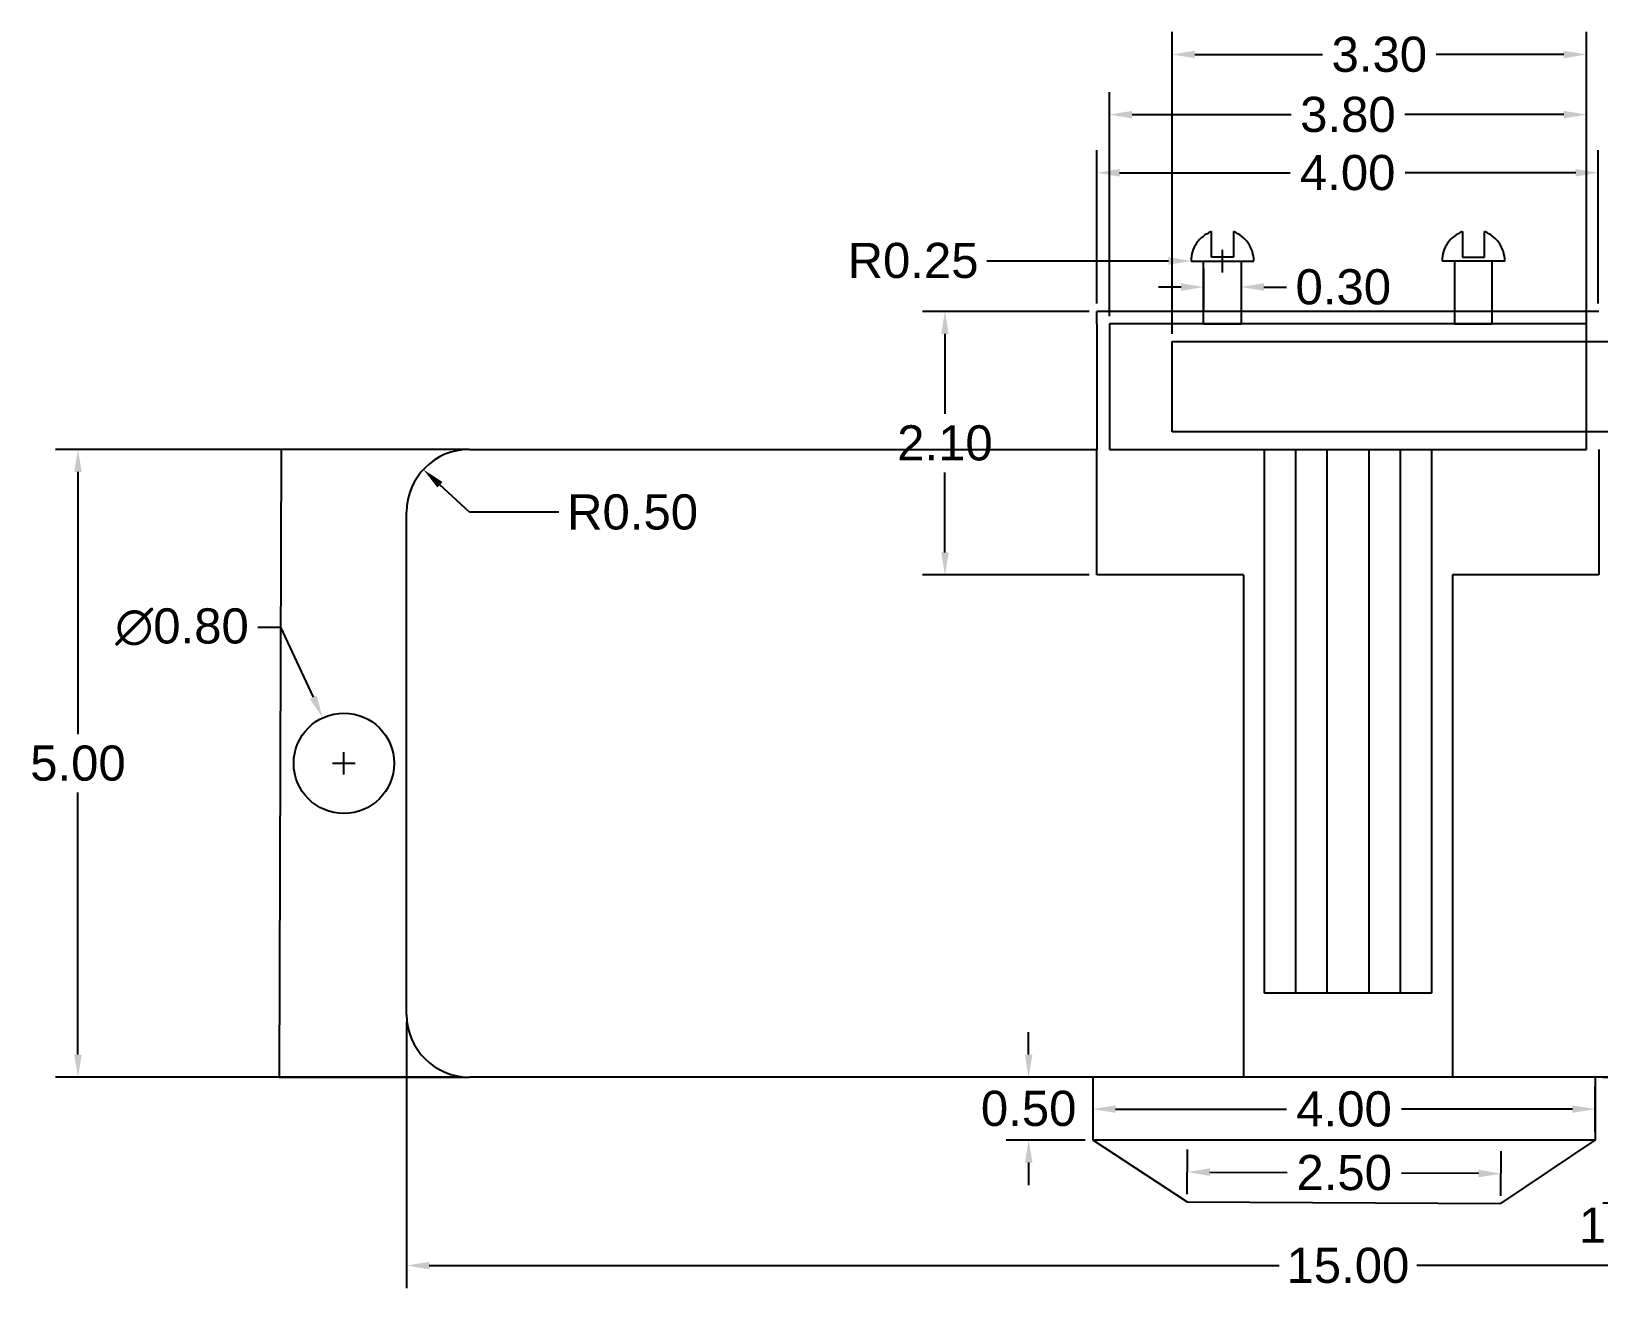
# Model space of a CAD drawing. Header units: centimetres. Extents: x 74 to 106.3, y 54.3 to 74.4.
# Drawn here: x 74.01 to 86.5, y 54.32 to 64.33 of the extents above; entities that cross this region are included whole.
import ezdxf

# ---------------------------------------------------------------- set-up
doc = ezdxf.new("R2010")
doc.units = ezdxf.units.CM
doc.header["$MEASUREMENT"] = 0
doc.linetypes.add('ACAD_ISO02W100', pattern=[15, 12, -3])
doc.styles.get("Standard").update_dxf_attribs({"font": 'arial.ttf'})
doc.dimstyles.get("Standard").update_dxf_attribs({"dimtxt": 0.28, "dimasz": 0.18, "dimexe": 0.18, "dimexo": 0.0625, "dimgap": 0.09, "dimtad": 0, "dimtih": 1, "dimtoh": 1, "dimzin": 0, "dimdsep": 46, "dimtxsty": 'Standard', "dimcen": 0.09, "dimclrd": 240, "dimadec": 0, "dimazin": 0, "dimtfac": 1, "dimtofl": 0, "dimtmove": 0, "dimatfit": 3, "dimfxl": 1, "dimtolj": 1, "dimtzin": 0, "dimarcsym": 0})

# ---------------------------------------------------------------- blocks, each defined once
blk = doc.blocks.new('*D1')
at = {"color": 0, "linetype": 'ACAD_ISO02W100', "lineweight": -2, "transparency": 16777216}
for p, q in [((77, 56.438), (77, 54.32)), ((92, 56.438), (92, 54.32))]:
    blk.add_line(p, q, dxfattribs=at)
at = {"color": 240, "linetype": 'ACAD_ISO02W100', "lineweight": -2, "transparency": 16777216}
for p, q in [((77.18, 54.5), (83.951, 54.5)), ((91.82, 54.5), (85.049, 54.5))]:
    blk.add_line(p, q, dxfattribs=at)
at = {"color": 240, "linetype": 'ACAD_ISO02W100', "transparency": 16777216}
for points in [[(77.18, 54.53), (77.18, 54.47), (77, 54.5)], [(91.82, 54.53), (91.82, 54.47), (92, 54.5)]]:
    blk.add_solid(points, dxfattribs=at)
at = {"layer": 'Defpoints', "color": 0, "linetype": 'ACAD_ISO02W100', "transparency": 16777216}
for p in [(77, 56.5), (92, 56.5), (92, 54.5)]:
    blk.add_point(p, dxfattribs=at)
at = {"color": 0, "linetype": 'ACAD_ISO02W100', "transparency": 16777216, "insert": (84.5, 54.5), "char_height": 0.28, "attachment_point": 5}
blk.add_mtext('\\A1;15.00', dxfattribs=at)
blk = doc.blocks.new('*D2')
at = {"color": 0, "linetype": 'ACAD_ISO02W100', "lineweight": -2, "transparency": 16777216}
for p, q in [((77.438, 61), (74.201, 61)), ((77.437, 56), (74.201, 56))]:
    blk.add_line(p, q, dxfattribs=at)
at = {"color": 240, "linetype": 'ACAD_ISO02W100', "lineweight": -2, "transparency": 16777216}
for p, q in [((74.381, 60.82), (74.381, 58.733)), ((74.381, 56.18), (74.381, 58.267))]:
    blk.add_line(p, q, dxfattribs=at)
at = {"color": 240, "linetype": 'ACAD_ISO02W100', "transparency": 16777216}
for points in [[(74.351, 60.82), (74.411, 60.82), (74.381, 61)], [(74.351, 56.18), (74.411, 56.18), (74.381, 56)]]:
    blk.add_solid(points, dxfattribs=at)
at = {"layer": 'Defpoints', "color": 0, "linetype": 'ACAD_ISO02W100', "transparency": 16777216}
for p in [(77.5, 61), (74.381, 56), (77.5, 56)]:
    blk.add_point(p, dxfattribs=at)
at = {"color": 0, "linetype": 'ACAD_ISO02W100', "transparency": 16777216, "insert": (74.381, 58.5), "char_height": 0.28, "attachment_point": 5}
blk.add_mtext('\\A1;5.00', dxfattribs=at)
blk = doc.blocks.new('*D9')
at = {"color": 240, "linetype": 'ACAD_ISO02W100', "lineweight": -2, "transparency": 16777216}
for p, q in [((77.5, 60.5), (77.265, 60.718)), ((78.213, 60.5), (77.5, 60.5))]:
    blk.add_line(p, q, dxfattribs=at)
at = {"color": 240, "linetype": 'ACAD_ISO02W100', "transparency": 16777216}
blk.add_solid([(77.286, 60.74), (77.245, 60.696), (77.133, 60.84)], dxfattribs=at)
at = {"layer": 'Defpoints', "color": 0, "linetype": 'ACAD_ISO02W100', "transparency": 16777216}
for p in [(77.133, 60.84), (77.5, 60.5)]:
    blk.add_point(p, dxfattribs=at)
at = {"color": 0, "linetype": 'ACAD_ISO02W100', "transparency": 16777216, "insert": (78.8, 60.5), "char_height": 0.28, "attachment_point": 5}
blk.add_mtext('\\A1;R0.50', dxfattribs=at)
blk = doc.blocks.new('*D34')
at = {"color": 240, "lineweight": -2, "transparency": 16777216}
for p, q in [((75.815, 59.585), (75.995, 59.585)), ((75.995, 59.585), (76.255, 59.026))]:
    blk.add_line(p, q, dxfattribs=at)
at = {"color": 0, "lineweight": -2, "transparency": 16777216}
for p, q in [((76.5, 58.41), (76.5, 58.59)), ((76.41, 58.5), (76.59, 58.5))]:
    blk.add_line(p, q, dxfattribs=at)
at = {"color": 240, "transparency": 16777216}
blk.add_solid([(76.283, 59.039), (76.228, 59.013), (76.331, 58.863)], dxfattribs=at)
at = {"layer": 'Defpoints', "color": 0, "transparency": 16777216}
for p in [(76.331, 58.863), (76.669, 58.137)]:
    blk.add_point(p, dxfattribs=at)
at = {"color": 0, "transparency": 16777216, "insert": (75.21, 59.585), "char_height": 0.28, "attachment_point": 5}
blk.add_mtext('\\A1;∅0.80', dxfattribs=at)
blk = doc.blocks.new('*D35')
at = {"color": 0, "lineweight": -2, "transparency": 16777216}
for p, q in [((82.469, 55.562), (82.469, 55.926)), ((86.469, 55.562), (86.469, 55.926))]:
    blk.add_line(p, q, dxfattribs=at)
at = {"color": 240, "lineweight": -2, "transparency": 16777216}
for p, q in [((82.649, 55.746), (84.01, 55.746)), ((86.289, 55.746), (84.928, 55.746))]:
    blk.add_line(p, q, dxfattribs=at)
at = {"color": 240, "transparency": 16777216}
for points in [[(82.649, 55.776), (82.649, 55.716), (82.469, 55.746)], [(86.289, 55.776), (86.289, 55.716), (86.469, 55.746)]]:
    blk.add_solid(points, dxfattribs=at)
at = {"layer": 'Defpoints', "color": 0, "transparency": 16777216}
for p in [(86.469, 55.746), (82.469, 55.5), (86.469, 55.5)]:
    blk.add_point(p, dxfattribs=at)
at = {"color": 0, "transparency": 16777216, "insert": (84.469, 55.746), "char_height": 0.28, "attachment_point": 5}
blk.add_mtext('\\A1;4.00', dxfattribs=at)
blk = doc.blocks.new('*D36')
at = {"color": 0, "lineweight": -2, "transparency": 16777216}
for p, q in [((83.219, 55.069), (83.221, 55.425)), ((85.719, 55.056), (85.721, 55.412))]:
    blk.add_line(p, q, dxfattribs=at)
at = {"color": 240, "lineweight": -2, "transparency": 16777216}
for p, q in [((83.4, 55.244), (84.015, 55.241)), ((85.54, 55.233), (84.926, 55.236))]:
    blk.add_line(p, q, dxfattribs=at)
at = {"color": 240, "transparency": 16777216}
for points in [[(83.4, 55.274), (83.4, 55.214), (83.22, 55.245)], [(85.54, 55.263), (85.54, 55.203), (85.72, 55.232)]]:
    blk.add_solid(points, dxfattribs=at)
at = {"layer": 'Defpoints', "color": 0, "transparency": 16777216}
for p in [(85.72, 55.232), (83.219, 55.007), (85.719, 54.993)]:
    blk.add_point(p, dxfattribs=at)
at = {"color": 0, "transparency": 16777216, "insert": (84.47, 55.239), "char_height": 0.28, "attachment_point": 5}
blk.add_mtext('\\A1;2.50', dxfattribs=at)
blk = doc.blocks.new('*D37')
at = {"color": 0, "lineweight": -2, "transparency": 16777216}
for p, q in [((86.531, 56), (87.52, 56)), ((86.531, 55), (87.52, 55))]:
    blk.add_line(p, q, dxfattribs=at)
at = {"color": 240, "lineweight": -2, "transparency": 16777216}
for p, q in [((87.34, 55.82), (87.34, 55.18)), ((87.34, 55), (87.34, 54.82)), ((87.34, 54.82), (87.16, 54.82))]:
    blk.add_line(p, q, dxfattribs=at)
at = {"color": 240, "transparency": 16777216}
for points in [[(87.31, 55.82), (87.37, 55.82), (87.34, 56)], [(87.31, 55.18), (87.37, 55.18), (87.34, 55)]]:
    blk.add_solid(points, dxfattribs=at)
at = {"layer": 'Defpoints', "color": 0, "transparency": 16777216}
for p in [(86.469, 56), (86.469, 55), (87.34, 55)]:
    blk.add_point(p, dxfattribs=at)
at = {"color": 0, "transparency": 16777216, "insert": (86.72, 54.82), "char_height": 0.28, "attachment_point": 5}
blk.add_mtext('\\A1;1.00', dxfattribs=at)
blk = doc.blocks.new('*D38')
at = {"color": 240, "lineweight": -2, "transparency": 16777216}
for p, q in [((81.956, 56.18), (81.956, 56.36)), ((81.956, 55.32), (81.956, 55.14))]:
    blk.add_line(p, q, dxfattribs=at)
at = {"color": 0, "lineweight": -2, "transparency": 16777216}
for p, q in [((82.406, 56), (81.776, 56)), ((82.406, 55.5), (81.776, 55.5))]:
    blk.add_line(p, q, dxfattribs=at)
at = {"color": 240, "transparency": 16777216}
for points in [[(81.926, 56.18), (81.986, 56.18), (81.956, 56)], [(81.926, 55.32), (81.986, 55.32), (81.956, 55.5)]]:
    blk.add_solid(points, dxfattribs=at)
at = {"layer": 'Defpoints', "color": 0, "transparency": 16777216}
for p in [(82.469, 56), (81.956, 55.5), (82.469, 55.5)]:
    blk.add_point(p, dxfattribs=at)
at = {"color": 0, "transparency": 16777216, "insert": (81.956, 55.75), "char_height": 0.28, "attachment_point": 5}
blk.add_mtext('\\A1;0.50', dxfattribs=at)
blk = doc.blocks.new('*D45')
at = {"color": 0, "lineweight": -2, "transparency": 16777216}
for p, q in [((82.5, 62.162), (82.5, 63.383)), ((86.495, 62.162), (86.495, 63.383))]:
    blk.add_line(p, q, dxfattribs=at)
at = {"color": 240, "lineweight": -2, "transparency": 16777216}
for p, q in [((82.68, 63.203), (84.039, 63.203)), ((86.315, 63.203), (84.957, 63.203))]:
    blk.add_line(p, q, dxfattribs=at)
at = {"color": 240, "transparency": 16777216}
for points in [[(82.68, 63.233), (82.68, 63.173), (82.5, 63.203)], [(86.315, 63.233), (86.315, 63.173), (86.495, 63.203)]]:
    blk.add_solid(points, dxfattribs=at)
at = {"layer": 'Defpoints', "color": 0, "transparency": 16777216}
for p in [(86.495, 63.203), (82.5, 62.099), (86.495, 62.099)]:
    blk.add_point(p, dxfattribs=at)
at = {"color": 0, "transparency": 16777216, "insert": (84.498, 63.203), "char_height": 0.28, "attachment_point": 5}
blk.add_mtext('\\A1;4.00', dxfattribs=at)
blk = doc.blocks.new('*D46')
at = {"color": 0, "lineweight": -2, "transparency": 16777216}
for p, q in [((82.6, 62.062), (82.6, 63.846)), ((86.4, 62.062), (86.4, 63.846))]:
    blk.add_line(p, q, dxfattribs=at)
at = {"color": 240, "lineweight": -2, "transparency": 16777216}
for p, q in [((82.78, 63.666), (84.047, 63.666)), ((86.22, 63.666), (84.953, 63.666))]:
    blk.add_line(p, q, dxfattribs=at)
at = {"color": 240, "transparency": 16777216}
for points in [[(82.78, 63.696), (82.78, 63.636), (82.6, 63.666)], [(86.22, 63.696), (86.22, 63.636), (86.4, 63.666)]]:
    blk.add_solid(points, dxfattribs=at)
at = {"layer": 'Defpoints', "color": 0, "transparency": 16777216}
for p in [(86.4, 63.666), (82.6, 61.999), (86.4, 61.999)]:
    blk.add_point(p, dxfattribs=at)
at = {"color": 0, "transparency": 16777216, "insert": (84.5, 63.666), "char_height": 0.28, "attachment_point": 5}
blk.add_mtext('\\A1;3.80', dxfattribs=at)
blk = doc.blocks.new('*D47')
at = {"color": 0, "lineweight": -2, "transparency": 16777216}
for p, q in [((83.1, 61.921), (83.1, 64.325)), ((86.4, 61.921), (86.4, 64.325))]:
    blk.add_line(p, q, dxfattribs=at)
at = {"color": 240, "lineweight": -2, "transparency": 16777216}
for p, q in [((83.28, 64.145), (84.297, 64.145)), ((86.22, 64.145), (85.203, 64.145))]:
    blk.add_line(p, q, dxfattribs=at)
at = {"color": 240, "transparency": 16777216}
for points in [[(83.28, 64.175), (83.28, 64.115), (83.1, 64.145)], [(86.22, 64.175), (86.22, 64.115), (86.4, 64.145)]]:
    blk.add_solid(points, dxfattribs=at)
at = {"layer": 'Defpoints', "color": 0, "transparency": 16777216}
for p in [(86.4, 64.145), (83.1, 61.859), (86.4, 61.859)]:
    blk.add_point(p, dxfattribs=at)
at = {"color": 0, "transparency": 16777216, "insert": (84.75, 64.145), "char_height": 0.28, "attachment_point": 5}
blk.add_mtext('\\A1;3.30', dxfattribs=at)
blk = doc.blocks.new('*D48')
at = {"color": 0, "lineweight": -2, "transparency": 16777216}
for p, q in [((83.35, 62.438), (83.35, 62.113)), ((83.65, 62.438), (83.65, 62.113))]:
    blk.add_line(p, q, dxfattribs=at)
at = {"color": 240, "lineweight": -2, "transparency": 16777216}
for p, q in [((83.17, 62.293), (82.99, 62.293)), ((83.83, 62.293), (84.01, 62.293))]:
    blk.add_line(p, q, dxfattribs=at)
at = {"color": 240, "transparency": 16777216}
for points in [[(83.17, 62.323), (83.17, 62.263), (83.35, 62.293)], [(83.83, 62.323), (83.83, 62.263), (83.65, 62.293)]]:
    blk.add_solid(points, dxfattribs=at)
at = {"layer": 'Defpoints', "color": 0, "transparency": 16777216}
for p in [(83.35, 62.5), (83.65, 62.5), (83.65, 62.293)]:
    blk.add_point(p, dxfattribs=at)
at = {"color": 0, "transparency": 16777216, "insert": (84.463, 62.293), "char_height": 0.28, "attachment_point": 5}
blk.add_mtext('\\A1;0.30', dxfattribs=at)
blk = doc.blocks.new('*D49')
at = {"color": 0, "lineweight": -2, "transparency": 16777216}
for p, q in [((83.5, 62.41), (83.5, 62.59)), ((83.41, 62.5), (83.59, 62.5))]:
    blk.add_line(p, q, dxfattribs=at)
at = {"color": 240, "lineweight": -2, "transparency": 16777216}
blk.add_line((81.624, 62.503), (83.07, 62.501), dxfattribs=at)
at = {"color": 240, "transparency": 16777216}
blk.add_solid([(83.07, 62.531), (83.07, 62.471), (83.25, 62.5)], dxfattribs=at)
at = {"layer": 'Defpoints', "color": 0, "transparency": 16777216}
for p in [(83.25, 62.5), (83.5, 62.5)]:
    blk.add_point(p, dxfattribs=at)
at = {"color": 0, "transparency": 16777216, "insert": (81.035, 62.503), "char_height": 0.28, "attachment_point": 5}
blk.add_mtext('\\A1;R0.25', dxfattribs=at)
blk = doc.blocks.new('*D50')
at = {"color": 0, "lineweight": -2, "transparency": 16777216}
for p, q in [((82.438, 62.099), (81.109, 62.099)), ((82.438, 60), (81.109, 60))]:
    blk.add_line(p, q, dxfattribs=at)
at = {"color": 240, "lineweight": -2, "transparency": 16777216}
for p, q in [((81.289, 61.919), (81.289, 61.283)), ((81.289, 60.18), (81.289, 60.817))]:
    blk.add_line(p, q, dxfattribs=at)
at = {"color": 240, "transparency": 16777216}
for points in [[(81.259, 61.919), (81.319, 61.919), (81.289, 62.099)], [(81.259, 60.18), (81.319, 60.18), (81.289, 60)]]:
    blk.add_solid(points, dxfattribs=at)
at = {"layer": 'Defpoints', "color": 0, "transparency": 16777216}
for p in [(82.5, 62.099), (81.289, 60), (82.5, 60)]:
    blk.add_point(p, dxfattribs=at)
at = {"color": 0, "transparency": 16777216, "insert": (81.289, 61.05), "char_height": 0.28, "attachment_point": 5}
blk.add_mtext('\\A1;2.10', dxfattribs=at)

msp = doc.modelspace()

# ---------------------------------------------------------------- linework, layer by layer
at = {"color": 7, "linetype": 'ACAD_ISO02W100'}
for p, q in [((83.25, 62.5), (83.75, 62.5)), ((83.35, 62), (83.35, 62.5)), ((83.65, 62.5), (83.65, 62)), ((85.75, 62.5), (85.25, 62.5)), ((85.35, 62.5), (85.35, 62)), ((85.65, 62), (85.65, 62.5)), ((86.495, 62.099), (82.5, 62.099)), ((82.5, 62), (82.5, 62.099)), ((86.495, 62.099), (82.59, 62.099)), ((86.5, 62.099), (86.495, 62.099)), ((82.5, 62), (82.5, 61)), ((82.6, 62), (82.6, 61)), ((86.4, 61.999), (82.6, 61.999)), ((83.65, 62), (83.35, 62)), ((83.35, 62), (83.65, 62)), ((85.35, 62), (85.65, 62)), ((85.35, 62), (85.65, 62)), ((86.4, 61.999), (86.4, 62)), ((86.4, 61), (86.4, 62)), ((76, 61), (75.984, 56)), ((77.5, 61), (76, 61)), ((77.5, 61), (82.5, 61)), ((82.6, 61), (86.4, 61)), ((83.834, 61), (85.166, 61)), ((83.834, 56.67), (83.834, 61)), ((84.084, 56.67), (84.084, 61)), ((84.334, 56.67), (84.334, 61)), ((84.666, 61), (84.666, 56.67)), ((84.916, 61), (84.916, 56.67)), ((85.166, 61), (85.166, 56.67)), ((85.166, 56.67), (83.834, 56.67)), ((75.984, 56), (75.984, 56)), ((75.984, 56), (77.5, 56))]:
    msp.add_line(p, q, dxfattribs=at)
at = {"color": 7}
for p, q in [((83.1, 61.141), (83.1, 61.859)), ((83.1, 61.859), (103.1, 61.859)), ((103.1, 61.141), (83.1, 61.141)), ((83.667, 60), (83.667, 56)), ((85.333, 60), (85.333, 56)), ((82.469, 55.5), (83.219, 55.007)), ((85.719, 54.993), (86.469, 55.5)), ((83.219, 55.007), (85.719, 54.993))]:
    msp.add_line(p, q, dxfattribs=at)
at = {"color": 7, "linetype": 'ACAD_ISO02W100'}
for points in [[(83.588, 62.734), (83.588, 62.531), (83.412, 62.531), (83.412, 62.734)], [(85.412, 62.734), (85.412, 62.531), (85.588, 62.531), (85.588, 62.734)], [(83.35, 62), (83.65, 62)], [(83.65, 62), (83.5, 62)], [(85.35, 62), (85.5, 62)], [(85.35, 62), (85.65, 62)], [(83.667, 60), (82.5, 60), (82.5, 61)], [(86.5, 61), (86.5, 60), (85.333, 60)]]:
    msp.add_lwpolyline(points, dxfattribs=at)
at = {"color": 7}
for points in [[(77, 56.5), (77, 60.5)], [(91.5, 56), (77.5, 56)], [(86.469, 56), (86.469, 55.5), (82.469, 55.5), (82.469, 56)]]:
    msp.add_lwpolyline(points, dxfattribs=at)
at = {"color": 7, "linetype": 'ACAD_ISO02W100'}
msp.add_circle((76.5, 58.5), 0.4, dxfattribs=at)
for centre, radius, start, end in [((83.5, 62.5), 0.25, 110.5345, 180), ((83.5, 62.5), 0.25, 0, 69.4655), ((85.5, 62.5), 0.25, 110.5345, 180), ((85.5, 62.5), 0.25, 0, 69.4655), ((77.5, 60.5), 0.5, 90, 180), ((77.5, 56.5), 0.5, 180, 270)]:
    msp.add_arc(centre, radius, start, end, dxfattribs=at)

# ---------------------------------------------------------------- dimensions: what is measured, and where the dimension line sits
at = {"color": 7}
for base, p1, p2, picture, middle in [((86.4, 64.145), (83.1, 61.859), (86.4, 61.859), '*D47', (84.75, 64.145)), ((86.4, 63.666), (82.6, 61.999), (86.4, 61.999), '*D46', (84.5, 63.666)), ((86.4954, 63.2031), (82.5, 62.0993), (86.4954, 62.0993), '*D45', (84.4977, 63.2031)), ((83.65, 62.293), (83.35, 62.5), (83.65, 62.5), '*D48', (84.463, 62.293)), ((86.469, 55.746), (82.469, 55.5), (86.469, 55.5), '*D35', (84.469, 55.746))]:
    dim = msp.add_linear_dim(base=base, p1=p1, p2=p2, dimstyle='Standard', dxfattribs=at)
    dim.commit()
    dim.dimension.update_dxf_attribs({"geometry": picture, "text_midpoint": middle})
dim = msp.add_radius_dim(center=(83.5, 62.5), mpoint=(83.25, 62.5), dimstyle='Standard', dxfattribs=at)
dim.commit()
dim.dimension.update_dxf_attribs({"geometry": '*D49', "text_midpoint": (81.624, 62.503), "dimtype": 164})
for base, p1, p2, picture, middle in [((81.289, 60), (82.5, 62.099), (82.5, 60), '*D50', (81.289, 61.05)), ((81.956, 55.5), (82.469, 56), (82.469, 55.5), '*D38', (81.956, 55.75)), ((87.34, 55), (86.469, 56), (86.469, 55), '*D37', (86.72, 54.82))]:
    dim = msp.add_linear_dim(base=base, p1=p1, p2=p2, angle=90, dimstyle='Standard', dxfattribs=at)
    dim.commit()
    dim.dimension.update_dxf_attribs({"geometry": picture, "text_midpoint": middle})
at = {"color": 7, "linetype": 'ACAD_ISO02W100'}
dim = msp.add_aligned_dim(p1=(77.5, 61), p2=(77.5, 56), distance=-3.119, dimstyle='Standard', dxfattribs=at)
dim.commit()
dim.dimension.update_dxf_attribs({"geometry": '*D2', "text_midpoint": (74.381, 58.5)})
dim = msp.add_radius_dim(center=(77.5, 60.5), mpoint=(77.133, 60.84), dimstyle='Standard', dxfattribs=at)
dim.commit()
dim.dimension.update_dxf_attribs({"geometry": '*D9', "text_midpoint": (78.8, 60.5), "dimtype": 164})
at = {"color": 7}
dim = msp.add_diameter_dim_2p(p1=(76.669, 58.137), p2=(76.331, 58.863), dimstyle='Standard', dxfattribs=at)
dim.commit()
dim.dimension.update_dxf_attribs({"geometry": '*D34', "text_midpoint": (75.21, 59.585), "dimtype": 163})
at = {"color": 7, "linetype": 'ACAD_ISO02W100'}
dim = msp.add_linear_dim(base=(92, 54.5), p1=(77, 56.5), p2=(92, 56.5), dimstyle='Standard', dxfattribs=at)
dim.commit()
dim.dimension.update_dxf_attribs({"geometry": '*D1', "text_midpoint": (84.5, 54.5)})
at = {"color": 7}
dim = msp.add_aligned_dim(p1=(83.219, 55.007), p2=(85.719, 54.993), distance=0.239, dimstyle='Standard', dxfattribs=at)
dim.commit()
dim.dimension.update_dxf_attribs({"geometry": '*D36', "text_midpoint": (84.47, 55.239)})

doc.saveas('drawing.dxf')
